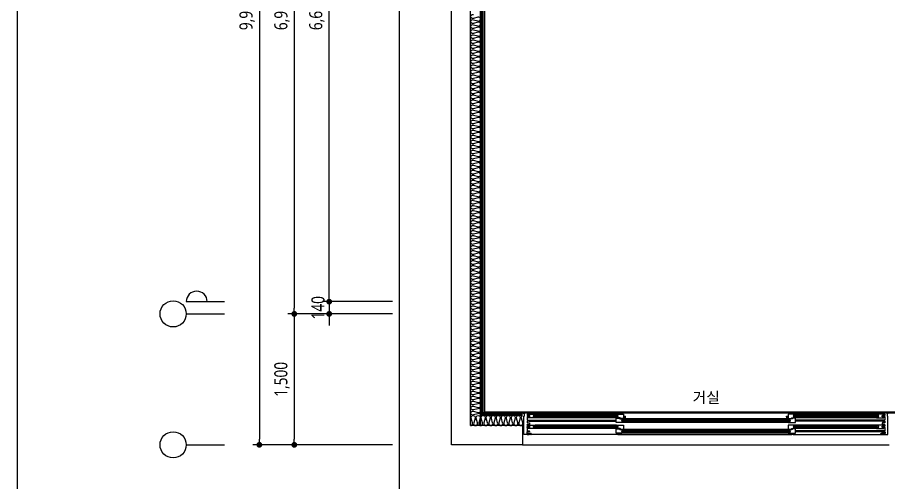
# Model space of a CAD drawing. Header units: millimetres. Extents: x -33000 to 294000, y 0 to 42408.
# Drawn here: x 211235 to 221214, y 10782 to 16111 of the extents above; entities that cross this region are included whole.
import ezdxf
from ezdxf.enums import TextEntityAlignment as Align

# ---------------------------------------------------------------- set-up
doc = ezdxf.new("R2010")
doc.units = ezdxf.units.MM
doc.header["$LTSCALE"] = 50
for name, color, linetype in [('arch', 8, 'Continuous'), ('DIM', 7, 'Continuous'), ('실명', 9, 'Continuous')]:
    doc.layers.add(name, color=color, linetype=linetype)
doc.layers.add('cloud', color=7, linetype='Continuous', true_color=0xb3ef8f, plot=False)
doc.styles.add('ANU-TEXT 0', font='malgun.ttf', dxfattribs={"width": 0.8})
doc.styles.add('FORTELINE', font='malgun.ttf')
doc.dimstyles.new('UDIM-외부', dxfattribs={"dimscale": 50, "dimtxt": 3, "dimasz": 1.33, "dimexe": 1.5, "dimexo": 1.5, "dimgap": 1, "dimtad": 1, "dimdec": 0, "dimzin": 0, "dimdsep": 46, "dimlunit": 6, "dimtxsty": 'ANU-TEXT 0', "dimblk": 'DOT', "dimcen": 0.09, "dimdle": 1.5, "dimclrd": 256, "dimclre": 256, "dimclrt": 3, "dimadec": 0, "dimazin": 0, "dimtfac": 1, "dimtdec": 0, "dimtix": 1, "dimtmove": 2, "dimatfit": 3, "dimfxl": 1.5, "dimtolj": 1, "dimtzin": 0, "dimlwd": -1, "dimarcsym": 0})

# ---------------------------------------------------------------- blocks, each defined once
blk = doc.blocks.new('_Dot')
at = {"color": 0, "linetype": 'ByBlock', "lineweight": -2}
blk.add_line((-0.5, 0), (-1, 0), dxfattribs=at)
at = {"color": 0, "linetype": 'ByBlock', "const_width": 0.5}
blk.add_lwpolyline([(-0.25, 0, 1), (0.25, 0, 1)], format="xyb", close=True, dxfattribs=at)
blk = doc.blocks.new('*D35')
at = {"transparency": 16777216}
for p, q in [((-1655, 1706.5), (-1655, 1773)), ((-1655, 1640), (-1655, 1500)), ((-1655, 1433.5), (-1655, 1367))]:
    blk.add_line(p, q, dxfattribs=at)
at = {"lineweight": -2, "transparency": 16777216}
for p, q in [((-930, 1640), (-1730, 1640)), ((-930, 1500), (-1730, 1500))]:
    blk.add_line(p, q, dxfattribs=at)
at = {"layer": 'Defpoints', "color": 0, "transparency": 16777216}
for p in [(-855, 1640), (-1655, 1500), (-855, 1500)]:
    blk.add_point(p, dxfattribs=at)
at = {"transparency": 16777216, "xscale": 66.5, "yscale": 66.5, "zscale": 66.5}
for p, rotation in [((-1655, 1640), 270), ((-1655, 1500), 90)]:
    blk.add_blockref('_Dot', p, dxfattribs=dict(at, rotation=rotation))
at = {"transparency": 16777216, "insert": (-1782.9, 1570), "char_height": 150, "attachment_point": 5, "rotation": 90, "style": 'ANU-TEXT 0'}
blk.add_mtext('\\A1;140', dxfattribs=at)
blk = doc.blocks.new('*D37')
at = {"lineweight": -2, "transparency": 16777216}
for p, q in [((-930, 8400), (-2130, 8400)), ((-930, 1500), (-2130, 1500))]:
    blk.add_line(p, q, dxfattribs=at)
at = {"transparency": 16777216}
blk.add_line((-2055, 8333.5), (-2055, 1566.5), dxfattribs=at)
at = {"layer": 'Defpoints', "color": 0, "transparency": 16777216}
for p in [(-855, 8400), (-2055, 1500), (-855, 1500)]:
    blk.add_point(p, dxfattribs=at)
at = {"transparency": 16777216, "xscale": 66.5, "yscale": 66.5, "zscale": 66.5}
for p, rotation in [((-2055, 8400), 90), ((-2055, 1500), 270)]:
    blk.add_blockref('_Dot', p, dxfattribs=dict(at, rotation=rotation))
at = {"transparency": 16777216, "insert": (-2195.1, 4950), "char_height": 150, "attachment_point": 5, "rotation": 90, "style": 'ANU-TEXT 0'}
blk.add_mtext('\\A1;6,900', dxfattribs=at)
blk = doc.blocks.new('*D38')
at = {"lineweight": -2, "transparency": 16777216}
for p, q in [((-930, 1500), (-2130, 1500)), ((-930, 0), (-2130, 0))]:
    blk.add_line(p, q, dxfattribs=at)
at = {"transparency": 16777216}
blk.add_line((-2055, 1433.5), (-2055, 66.5), dxfattribs=at)
at = {"layer": 'Defpoints', "color": 0, "transparency": 16777216}
for p in [(-855, 1500), (-2055, 0), (-855, 0)]:
    blk.add_point(p, dxfattribs=at)
at = {"transparency": 16777216, "xscale": 66.5, "yscale": 66.5, "zscale": 66.5}
for p, rotation in [((-2055, 1500), 90), ((-2055, 0), 270)]:
    blk.add_blockref('_Dot', p, dxfattribs=dict(at, rotation=rotation))
at = {"transparency": 16777216, "insert": (-2195.5, 750), "char_height": 150, "attachment_point": 5, "rotation": 90, "style": 'ANU-TEXT 0'}
blk.add_mtext('\\A1;1,500', dxfattribs=at)
blk = doc.blocks.new('*D40')
at = {"lineweight": -2, "transparency": 16777216}
for p, q in [((-930, 9900), (-2530, 9900)), ((-930, 0), (-2530, 0))]:
    blk.add_line(p, q, dxfattribs=at)
at = {"transparency": 16777216}
blk.add_line((-2455, 9833.5), (-2455, 66.5), dxfattribs=at)
at = {"layer": 'Defpoints', "color": 0, "transparency": 16777216}
for p in [(-855, 9900), (-2455, 0), (-855, 0)]:
    blk.add_point(p, dxfattribs=at)
at = {"transparency": 16777216, "xscale": 66.5, "yscale": 66.5, "zscale": 66.5}
for p, rotation in [((-2455, 9900), 90), ((-2455, 0), 270)]:
    blk.add_blockref('_Dot', p, dxfattribs=dict(at, rotation=rotation))
at = {"transparency": 16777216, "insert": (-2595.1, 4950), "char_height": 150, "attachment_point": 5, "rotation": 90, "style": 'ANU-TEXT 0'}
blk.add_mtext('\\A1;9,900', dxfattribs=at)
blk = doc.blocks.new('중심')
blk.add_line((-350, 0), (0, 0))
blk.add_circle((-470, 0), 120)
blk = doc.blocks.new('*D43')
at = {"lineweight": -2, "transparency": 16777216}
for p, q in [((-930, 8260), (-1730, 8260)), ((-930, 1640), (-1730, 1640))]:
    blk.add_line(p, q, dxfattribs=at)
at = {"transparency": 16777216}
blk.add_line((-1655, 1706.5), (-1655, 8193.5), dxfattribs=at)
at = {"layer": 'Defpoints', "color": 0, "transparency": 16777216}
for p in [(-1655, 8260), (-855, 8260), (-855, 1640)]:
    blk.add_point(p, dxfattribs=at)
at = {"transparency": 16777216, "xscale": 66.5, "yscale": 66.5, "zscale": 66.5}
for p, rotation in [((-1655, 8260), 90), ((-1655, 1640), 270)]:
    blk.add_blockref('_Dot', p, dxfattribs=dict(at, rotation=rotation))
at = {"transparency": 16777216, "insert": (-1795.1, 4950), "char_height": 150, "attachment_point": 5, "rotation": 90, "style": 'ANU-TEXT 0'}
blk.add_mtext('\\A1;6,620', dxfattribs=at)
blk = doc.blocks.new('안목')
blk.add_line((-350, 0), (0, 0))
blk.add_arc((-254, 0), 96, 0, 180)
blk = doc.blocks.new('XR-Unit-Plan$0$A$C0b6cf8d4')
for p, q in [((-4185, 0), (-4121, 0)), ((-4185, -10), (-4185, 0)), ((-15, 0), (-79, 0)), ((-15, -10), (-15, 0)), ((-4185, -10), (-4179, -10)), ((-4185, -245), (-4185, -38)), ((-4179, -38), (-4185, -38)), ((-4179, -38), (-4179, -10)), ((-4121, -12), (-4147, -12)), ((-4120, -1), (-4120, -11)), ((-80, -1), (-80, -11)), ((-79, -12), (-53, -12)), ((-15, -10), (-21, -10)), ((-21, -38), (-21, -10)), ((-21, -38), (-15, -38)), ((-15, -245), (-15, -38)), ((-4148, -134.5), (-4148, -153)), ((-4148, -165), (-4148, -205)), ((-4147, -133.5), (-4121, -133.5)), ((-4147, -154), (-4123.5, -154)), ((-4123.5, -164), (-4147, -164)), ((-4123, -154.5), (-4123, -155.1)), ((-4123, -162.9), (-4123, -163.5)), ((-53, -133.5), (-79, -133.5)), ((-77, -154.5), (-77, -155.1)), ((-77, -162.9), (-77, -163.5)), ((-53, -154), (-76.5, -154)), ((-76.5, -164), (-53, -164)), ((-52, -134.5), (-52, -153)), ((-52, -165), (-52, -205)), ((-4127, -245), (-4185, -245)), ((-4153, -217), (-4153, -236)), ((-4123.5, -216), (-4152, -216)), ((-4152, -237), (-4127, -237)), ((-4147, -206), (-4123.5, -206)), ((-4126, -238), (-4126, -244)), ((-4123, -206.5), (-4123, -207.1)), ((-4123, -214.9), (-4123, -215.5)), ((-77, -206.5), (-77, -207.1)), ((-77, -214.9), (-77, -215.5)), ((-53, -206), (-76.5, -206)), ((-76.5, -216), (-48, -216)), ((-74, -238), (-74, -244)), ((-48, -237), (-73, -237)), ((-73, -245), (-15, -245)), ((-47, -217), (-47, -236))]:
    blk.add_line(p, q)
for points in [[(-4148, -13), (-4148, -29.5, 0.414214), (-4147, -30.5)], [(-4147, -40.5, 0.414214), (-4148, -41.5), (-4148, -81.5)], [(-4148, -81.5, 0.414214), (-4147, -82.5)], [(-4147, -82.5), (-4123.5, -82.5, -0.414214), (-4123, -83), (-4123, -83.6, 0.341999), (-4122.2, -84.6, -0.774597), (-4122.2, -90.4, 0.341999), (-4123, -91.4), (-4123, -92, -0.414214), (-4123.5, -92.5), (-4147, -92.5, 0.414214), (-4148, -93.5), (-4148, -112, 0.414214), (-4147, -113)], [(-4147, -30.5), (-4123.5, -30.5, -0.414214), (-4123, -31), (-4123, -31.6, 0.341999), (-4122.2, -32.6, -0.774597), (-4122.2, -38.4, 0.341999), (-4123, -39.4), (-4123, -40, -0.414214), (-4123.5, -40.5), (-4147, -40.5)], [(-53, -30.5), (-76.5, -30.5, 0.414214), (-77, -31), (-77, -31.6, -0.341999), (-77.8, -32.6, 0.774597), (-77.8, -38.4, -0.341999), (-77, -39.4), (-77, -40, 0.414214), (-76.5, -40.5), (-53, -40.5)], [(-53, -82.5), (-76.5, -82.5, 0.414214), (-77, -83), (-77, -83.6, -0.341999), (-77.8, -84.6, 0.774597), (-77.8, -90.4, -0.341999), (-77, -91.4), (-77, -92, 0.414214), (-76.5, -92.5), (-53, -92.5, -0.414214), (-52, -93.5), (-52, -112, -0.414214), (-53, -113)], [(-52, -13), (-52, -29.5, -0.414214), (-53, -30.5)], [(-53, -40.5, -0.414214), (-52, -41.5), (-52, -81.5)], [(-52, -81.5, -0.414214), (-53, -82.5)], [(-4147, -113), (-4121, -113, -0.414214), (-4120, -114), (-4120, -132.5)], [(-53, -113), (-79, -113, 0.414214), (-80, -114), (-80, -132.5)]]:
    blk.add_lwpolyline(points, format="xyb")
for centre, radius, start, end in [((-4121, -1), 1, 0, 90), ((-79, -1), 1, 90, 180), ((-4147, -13), 1, 90, 180), ((-4121, -11), 1, 270, 0), ((-79, -11), 1, 180, 270), ((-53, -13), 1, 0, 90), ((-4147, -134.5), 1, 90, 180), ((-4147, -153), 1, 180, 270), ((-4147, -165), 1, 90, 180), ((-4123.5, -154.5), 0.5, 0, 90), ((-4123.5, -163.5), 0.5, 269.9997, 0), ((-4122, -155.1), 1, 180, 255.52249), ((-4122, -162.9), 1, 104.47751, 180), ((-4123, -159), 3, 284.47751, 75.52249), ((-4121, -132.5), 1, 270, 0), ((-79, -132.5), 1, 180, 270), ((-77, -159), 3, 104.47751, 255.52249), ((-78, -155.1), 1, 284.47751, 0), ((-78, -162.9), 1, 0, 75.52249), ((-76.5, -154.5), 0.5, 90, 180), ((-76.5, -163.5), 0.5, 180, 270.0003), ((-53, -134.5), 1, 0, 90), ((-53, -153), 1, 270, 0), ((-53, -165), 1, 0, 90), ((-4152, -217), 1, 90, 180), ((-4152, -236), 1, 180, 270), ((-4147, -205), 1, 180, 270), ((-4127, -238), 1, 0, 90), ((-4127, -244), 1, 270, 0), ((-4123.5, -206.5), 0.5, 0, 90), ((-4123.5, -215.5), 0.5, 270, 0), ((-4122, -207.1), 1, 180, 255.52249), ((-4122, -214.9), 1, 104.47751, 180), ((-4123, -211), 3, 284.47751, 75.52249), ((-77, -211), 3, 104.47751, 255.52249), ((-78, -207.1), 1, 284.47751, 0), ((-78, -214.9), 1, 0, 75.52249), ((-76.5, -206.5), 0.5, 90, 180), ((-76.5, -215.5), 0.5, 180, 270), ((-73, -238), 1, 90, 180), ((-73, -244), 1, 180, 270), ((-53, -205), 1, 270, 0), ((-48, -217), 1, 0, 90), ((-48, -236), 1, 270, 0)]:
    blk.add_arc(centre, radius, start, end)
blk = doc.blocks.new('XR-Unit-Plan$0$WG-민간-BPW_4200')
for p, q in [((60, 218), (60, 229.5)), ((4121, 245), (79, 245)), ((136.3, 198), (136.3, 220)), ((1084.5, 220), (136.3, 220)), ((1084.5, 214), (136.3, 214)), ((1084.5, 204), (136.3, 204)), ((143, 222.6), (145.6, 220)), ((1073, 230), (144, 230)), ((146.3, 204), (146.3, 214)), ((146.3, 204), (146.3, 214)), ((1074.5, 222.6), (1071.9, 220)), ((1073, 230), (1157, 230)), ((1074.5, 229), (1073, 229)), ((1074.5, 222.5), (1074.5, 229)), ((1074.5, 204), (1074.5, 214)), ((1074.5, 204), (1074.5, 214)), ((1079.5, 222), (1075, 222)), ((1091, 225), (1076, 225)), ((1076, 225), (1076, 224)), ((1076.5, 223.5), (1079.5, 223.5)), ((1079.5, 223.5), (1079.5, 222)), ((1084.5, 198), (1084.5, 220)), ((1091.5, 213.8), (1091.5, 224.5)), ((1091.5, 194.5), (1091.5, 204.2)), ((1094.7, 211.6), (1091.8, 213.4)), ((1091.8, 204.6), (1094.7, 206.4)), ((1095, 206.8), (1095, 211.2)), ((1157.5, 229.5), (1157.5, 181)), ((1168.4, 204.5), (1169.7, 204.5)), ((1169.7, 207.4), (1169.7, 187.3)), ((1175.9, 208.4), (1170.7, 208.4)), ((1173.9, 188.8), (1176.8, 207.2)), ((1176.9, 207.4), (1176.9, 186.3)), ((3023.1, 207.4), (3023.1, 186.3)), ((3026.1, 188.8), (3023.2, 207.2)), ((3024.1, 208.4), (3029.3, 208.4)), ((3030.3, 207.4), (3030.3, 187.3)), ((3031.6, 204.5), (3030.3, 204.5)), ((3042.5, 229.5), (3042.5, 181)), ((3127, 230), (3043, 230)), ((3105, 206.8), (3105, 211.2)), ((3105.3, 211.6), (3108.2, 213.4)), ((3108.2, 204.6), (3105.3, 206.4)), ((3108.5, 213.8), (3108.5, 224.5)), ((3108.5, 194.5), (3108.5, 204.2)), ((3109, 225), (3124, 225)), ((3115.5, 198), (3115.5, 220)), ((4063.7, 220), (3115.5, 220)), ((4063.7, 214), (3115.5, 214)), ((4063.7, 204), (3115.5, 204)), ((3123.5, 223.5), (3120.5, 223.5)), ((3120.5, 223.5), (3120.5, 222)), ((3120.5, 222), (3125, 222)), ((3124, 225), (3124, 224)), ((3125.5, 222.5), (3125.5, 229)), ((3125.5, 229), (3127, 229)), ((3125.5, 222.6), (3128.1, 220)), ((3125.5, 204), (3125.5, 214)), ((3125.5, 204), (3125.5, 214)), ((4056, 230), (3127, 230)), ((4053.7, 204), (4053.7, 214)), ((4053.7, 204), (4053.7, 214)), ((4057, 222.6), (4054.4, 220)), ((4063.7, 198), (4063.7, 220)), ((4140, 218), (4140, 229.5)), ((76.5, 162.5), (1072.5, 162.5)), ((76.5, 152.5), (1072.5, 152.5)), ((1084.5, 198), (136.3, 198)), ((143, 195.4), (145.6, 198)), ((1073, 189), (144, 189)), ((1073, 106.5), (144, 106.5)), ((1074.5, 195.4), (1071.9, 198)), ((1073, 190), (1074.5, 190)), ((1116.6, 189), (1073, 189)), ((1073, 106.5), (1157, 106.5)), ((1074.5, 105.5), (1073, 105.5)), ((1074.5, 190), (1074.5, 196.5)), ((1074.5, 99), (1074.5, 105.5)), ((1075, 197), (1079.5, 197)), ((1076, 195), (1076, 194)), ((1076, 194), (1091, 194)), ((1091, 101.5), (1076, 101.5)), ((1076, 101.5), (1076, 100.5)), ((1079.5, 195.5), (1076.5, 195.5)), ((1076.5, 100), (1079.5, 100)), ((1079.5, 197), (1079.5, 195.5)), ((1079.5, 100), (1079.5, 98.5)), ((1091.5, 90.3), (1091.5, 101)), ((1112, 181.9), (1112, 182.1)), ((1112.4, 182.5), (1121, 183.5)), ((1121, 180.5), (1112.4, 181.4)), ((1121, 185), (1116.6, 189)), ((1121, 183.5), (1121, 185)), ((1157, 180.5), (1121, 180.5)), ((1145.5, 146.5), (1145.5, 168.5)), ((3054.5, 168.5), (1145.5, 168.5)), ((3054.5, 162.5), (1145.5, 162.5)), ((3054.5, 152.5), (1145.5, 152.5)), ((3054.5, 146.5), (1145.5, 146.5)), ((1155.5, 171.1), (1158.1, 168.5)), ((1155.5, 152.5), (1155.5, 162.5)), ((1155.5, 152.5), (1155.5, 162.5)), ((1155.5, 143.9), (1158.1, 146.5)), ((3043, 178), (1157, 178)), ((3043, 137), (1157, 137)), ((1157.5, 106), (1157.5, 57.5)), ((1176, 185.3), (1168.4, 185)), ((1169.7, 187.3), (1169.7, 185)), ((1169.7, 187.3), (1172, 187.3)), ((3024, 185.3), (3031.6, 185)), ((3030.3, 187.3), (3028, 187.3)), ((3030.3, 187.3), (3030.3, 185)), ((3044.5, 171.1), (3041.9, 168.5)), ((3044.5, 143.9), (3041.9, 146.5)), ((3042.5, 106), (3042.5, 57.5)), ((3043, 180.5), (3079, 180.5)), ((3127, 106.5), (3043, 106.5)), ((3044.5, 152.5), (3044.5, 162.5)), ((3044.5, 152.5), (3044.5, 162.5)), ((3054.5, 146.5), (3054.5, 168.5)), ((3079, 185), (3083.4, 189)), ((3079, 183.5), (3079, 185)), ((3087.6, 182.5), (3079, 183.5)), ((3079, 180.5), (3087.6, 181.4)), ((3083.4, 189), (3127, 189)), ((3088, 181.9), (3088, 182.1)), ((3108.5, 90.3), (3108.5, 101)), ((3124, 194), (3109, 194)), ((3109, 101.5), (3124, 101.5)), ((4063.7, 198), (3115.5, 198)), ((3125, 197), (3120.5, 197)), ((3120.5, 197), (3120.5, 195.5)), ((3120.5, 195.5), (3123.5, 195.5)), ((3123.5, 100), (3120.5, 100)), ((3120.5, 100), (3120.5, 98.5)), ((3124, 195), (3124, 194)), ((3124, 101.5), (3124, 100.5)), ((3125.5, 195.4), (3128.1, 198)), ((3125.5, 190), (3125.5, 196.5)), ((3127, 190), (3125.5, 190)), ((3125.5, 99), (3125.5, 105.5)), ((3125.5, 105.5), (3127, 105.5)), ((4056, 189), (3127, 189)), ((4056, 106.5), (3127, 106.5)), ((4123.5, 162.5), (3127.5, 162.5)), ((4123.5, 152.5), (3127.5, 152.5)), ((4057, 195.4), (4054.4, 198)), ((51, 9.5), (51, 11.5)), ((51.5, 12), (53.5, 12)), ((73.5, 9), (51.5, 9)), ((53.5, 11.2), (52, 11.2)), ((52, 11.2), (52, 10)), ((52, 10), (73.5, 10)), ((53.5, 12), (53.5, 11.2)), ((74, 10.5), (74, 11.5)), ((74, -0.5), (74, 8.5)), ((74.5, 12), (88, 12)), ((89, 11), (89, 5.5)), ((96.5, 8), (89, 8)), ((89, 3.5), (89, -1)), ((89.5, 5), (96, 5)), ((96, 4), (89.5, 4)), ((96.5, 5.5), (96.5, 9.5)), ((96.5, -1), (96.5, 3.5)), ((97.5, 9.5), (97.5, -1)), ((136.3, 74.5), (136.3, 96.5)), ((1084.5, 96.5), (136.3, 96.5)), ((1084.5, 90.5), (136.3, 90.5)), ((1084.5, 80.5), (136.3, 80.5)), ((1084.5, 74.5), (136.3, 74.5)), ((143, 99.1), (145.6, 96.5)), ((143, 71.9), (145.6, 74.5)), ((1073, 65.5), (144, 65.5)), ((146.3, 80.5), (146.3, 90.5)), ((146.3, 80.5), (146.3, 90.5)), ((1074.5, 99.1), (1071.9, 96.5)), ((1074.5, 71.9), (1071.9, 74.5)), ((1073, 66.5), (1074.5, 66.5)), ((1116.6, 65.5), (1073, 65.5)), ((1074.5, 80.5), (1074.5, 90.5)), ((1074.5, 80.5), (1074.5, 90.5)), ((1074.5, 66.5), (1074.5, 73)), ((1079.5, 98.5), (1075, 98.5)), ((1075, 73.5), (1079.5, 73.5)), ((1076, 71.5), (1076, 70.5)), ((1076, 70.5), (1091, 70.5)), ((1079.5, 72), (1076.5, 72)), ((1079.5, 73.5), (1079.5, 72)), ((1084.5, 74.5), (1084.5, 96.5)), ((1091.5, 71), (1091.5, 80.7)), ((1094.7, 88.1), (1091.8, 89.9)), ((1091.8, 81.1), (1094.7, 82.9)), ((1091.9, 9.5), (1091.9, -1)), ((1092.9, 5.5), (1092.9, 9.5)), ((1100.4, 8), (1092.9, 8)), ((1092.9, -1), (1092.9, 3.5)), ((1099.9, 5), (1093.4, 5)), ((1093.4, 4), (1099.9, 4)), ((1095, 83.3), (1095, 87.7)), ((1100.4, 11), (1100.4, 5.5)), ((1100.4, 3.5), (1100.4, -1)), ((1114.9, 12), (1101.4, 12)), ((1112, 58.4), (1112, 58.6)), ((1112.4, 59), (1121, 60)), ((1121, 57), (1112.4, 57.9)), ((1115.4, 10.5), (1115.4, 11.5)), ((1115.4, -0.5), (1115.4, 8.5)), ((1115.4, 0), (3084.6, 0)), ((1137.4, 10), (1115.9, 10)), ((1115.9, 9), (1137.9, 9)), ((1121, 61.5), (1116.6, 65.5)), ((1121, 60), (1121, 61.5)), ((1157, 57), (1121, 57)), ((1137.9, 12), (1135.9, 12)), ((1135.9, 12), (1135.9, 11.2)), ((1135.9, 11.2), (1137.4, 11.2)), ((1137.4, 11.2), (1137.4, 10)), ((1138.4, 9.5), (1138.4, 11.5)), ((1145.5, 23), (1145.5, 45)), ((3054.5, 45), (1145.5, 45)), ((3054.5, 39), (1145.5, 39)), ((3054.5, 29), (1145.5, 29)), ((3054.5, 23), (1145.5, 23)), ((1155.5, 47.6), (1158.1, 45)), ((1155.5, 29), (1155.5, 39)), ((1155.5, 20.4), (1158.1, 23)), ((3043, 54.5), (1157, 54.5)), ((3043, 13.5), (1157, 13.5)), ((3044.5, 47.6), (3041.9, 45)), ((3044.5, 20.4), (3041.9, 23)), ((3043, 57), (3079, 57)), ((3044.5, 29), (3044.5, 39)), ((3054.5, 23), (3054.5, 45)), ((3061.6, 9.5), (3061.6, 11.5)), ((3062.1, 12), (3064.1, 12)), ((3084.1, 9), (3062.1, 9)), ((3064.1, 11.2), (3062.6, 11.2)), ((3062.6, 11.2), (3062.6, 10)), ((3062.6, 10), (3084.1, 10)), ((3064.1, 12), (3064.1, 11.2)), ((3079, 61.5), (3083.4, 65.5)), ((3079, 60), (3079, 61.5)), ((3087.6, 59), (3079, 60)), ((3079, 57), (3087.6, 57.9)), ((3083.4, 65.5), (3127, 65.5)), ((3084.6, 10.5), (3084.6, 11.5)), ((3084.6, -0.5), (3084.6, 8.5)), ((3085.1, 12), (3098.6, 12)), ((3088, 58.4), (3088, 58.6)), ((3099.6, 11), (3099.6, 5.5)), ((3099.6, 8), (3107.1, 8)), ((3099.6, 3.5), (3099.6, -1)), ((3100.1, 5), (3106.6, 5)), ((3106.6, 4), (3100.1, 4)), ((3105, 83.3), (3105, 87.7)), ((3105.3, 88.1), (3108.2, 89.9)), ((3108.2, 81.1), (3105.3, 82.9)), ((3107.1, 5.5), (3107.1, 9.5)), ((3107.1, -1), (3107.1, 3.5)), ((3108.1, 9.5), (3108.1, -1)), ((3108.5, 71), (3108.5, 80.7)), ((3124, 70.5), (3109, 70.5)), ((3115.5, 74.5), (3115.5, 96.5)), ((4063.7, 96.5), (3115.5, 96.5)), ((4063.7, 90.5), (3115.5, 90.5)), ((4063.7, 80.5), (3115.5, 80.5)), ((4063.7, 74.5), (3115.5, 74.5)), ((3120.5, 98.5), (3125, 98.5)), ((3125, 73.5), (3120.5, 73.5)), ((3120.5, 73.5), (3120.5, 72)), ((3120.5, 72), (3123.5, 72)), ((3124, 71.5), (3124, 70.5)), ((3125.5, 99.1), (3128.1, 96.5)), ((3125.5, 80.5), (3125.5, 90.5)), ((3125.5, 80.5), (3125.5, 90.5)), ((3125.5, 71.9), (3128.1, 74.5)), ((3125.5, 66.5), (3125.5, 73)), ((3127, 66.5), (3125.5, 66.5)), ((4056, 65.5), (3127, 65.5)), ((4123.5, 39), (3127.5, 39)), ((4123.5, 29), (3127.5, 29)), ((4053.7, 80.5), (4053.7, 90.5)), ((4053.7, 80.5), (4053.7, 90.5)), ((4057, 99.1), (4054.4, 96.5)), ((4057, 71.9), (4054.4, 74.5)), ((4063.7, 74.5), (4063.7, 96.5)), ((4102.5, 9.5), (4102.5, -1)), ((4103.5, 5.5), (4103.5, 9.5)), ((4103.5, 8), (4111, 8)), ((4103.5, -1), (4103.5, 3.5)), ((4110.5, 5), (4104, 5)), ((4104, 4), (4110.5, 4)), ((4111, 11), (4111, 5.5)), ((4111, 3.5), (4111, -1)), ((4125.5, 12), (4112, 12)), ((4126, 10.5), (4126, 11.5)), ((4126, -0.5), (4126, 8.5)), ((4148, 10), (4126.5, 10)), ((4126.5, 9), (4148.5, 9)), ((4148.5, 12), (4146.5, 12)), ((4146.5, 12), (4146.5, 11.2)), ((4146.5, 11.2), (4148, 11.2)), ((4148, 11.2), (4148, 10)), ((4149, 9.5), (4149, 11.5)), ((51.5, -1), (73.5, -1)), ((90, -2), (51.5, -2)), ((89, -1), (90, -1)), ((1099.3, -2), (93, -2)), ((96, -1), (96.5, -1)), ((96.5, -2), (96, -2)), ((1093.4, -1), (1092.9, -1)), ((1092.9, -2), (1093.4, -2)), ((1100.4, -1), (1099.4, -1)), ((1099.4, -2), (1137.9, -2)), ((1137.9, -1), (1115.9, -1)), ((3062.1, -1), (3084.1, -1)), ((3100.6, -2), (3062.1, -2)), ((3099.6, -1), (3100.6, -1)), ((3100.7, -2), (4107, -2)), ((3106.6, -1), (3107.1, -1)), ((3107.1, -2), (3106.6, -2)), ((4104, -1), (4103.5, -1)), ((4103.5, -2), (4104, -2)), ((4111, -1), (4110, -1)), ((4110, -2), (4148.5, -2)), ((4148.5, -1), (4126.5, -1))]:
    blk.add_line(p, q)
for points in [[(60, 229), (60, 229.5, -0.414214), (60.5, 230)], [(60.5, 217.5, -0.414214), (60, 218)], [(60, 189.5), (60, 201, -0.414214), (60.5, 201.5)], [(60.5, 201.5), (81.3, 201.5, 0.414214), (82.3, 202.5), (82.3, 216.5, 0.414214), (81.3, 217.5), (60.5, 217.5)], [(143, 229), (143, 222.5, -0.414214), (142.5, 222), (138, 222), (138, 223.5), (141, 223.5, 0.414214), (141.5, 224), (141.5, 225), (126.5, 225, 0.414214), (126, 224.5), (126, 214.3, -0.269143), (125.7, 213.9), (122.8, 212.1, 0.269143), (122.5, 211.7), (122.5, 207.3, 0.269143), (122.8, 206.9), (125.7, 205.1, -0.269143), (126, 204.7), (126, 194.5, 0.414214), (126.5, 194), (141.5, 194), (141.5, 195, 0.414214), (141, 195.5), (138, 195.5), (138, 197), (142.5, 197, -0.414214), (143, 196.5), (143, 190)], [(144.5, 230, -0.414214), (145, 229.5, -0.414214), (144.5, 229), (143, 229)], [(4055.5, 230, 0.414214), (4055, 229.5, 0.414214), (4055.5, 229), (4057, 229)], [(4057, 229), (4057, 222.5, 0.414214), (4057.5, 222), (4062, 222), (4062, 223.5), (4059, 223.5, -0.414214), (4058.5, 224), (4058.5, 225), (4073.5, 225, -0.414214), (4074, 224.5), (4074, 214.3, 0.269143), (4074.3, 213.9), (4077.2, 212.1, -0.269143), (4077.5, 211.7), (4077.5, 207.3, -0.269143), (4077.2, 206.9), (4074.3, 205.1, 0.269143), (4074, 204.7), (4074, 194.5, -0.414214), (4073.5, 194), (4058.5, 194), (4058.5, 195, -0.414214), (4059, 195.5), (4062, 195.5), (4062, 197), (4057.5, 197, 0.414214), (4057, 196.5), (4057, 190)], [(4139.5, 201.5), (4118.7, 201.5, -0.414214), (4117.7, 202.5), (4117.7, 216.5, -0.414214), (4118.7, 217.5), (4139.5, 217.5)], [(4139.5, 217.5, 0.414214), (4140, 218)], [(4140, 189.5), (4140, 201, 0.414214), (4139.5, 201.5)], [(60.5, 189, -0.414214), (60, 189.5)], [(60, 94.5), (60, 106, -0.414214), (60.5, 106.5)], [(143, 105.5), (143, 99, -0.414214), (142.5, 98.5), (138, 98.5), (138, 100), (141, 100, 0.414214), (141.5, 100.5), (141.5, 101.5), (126.5, 101.5, 0.414214), (126, 101), (126, 90.8, -0.269143), (125.7, 90.4), (122.8, 88.6, 0.269143), (122.5, 88.2), (122.5, 83.8, 0.269143), (122.8, 83.4), (125.7, 81.6, -0.269143), (126, 81.2), (126, 71, 0.414214), (126.5, 70.5), (141.5, 70.5), (141.5, 71.5, 0.414214), (141, 72), (138, 72), (138, 73.5), (142.5, 73.5, -0.414214), (143, 73), (143, 66.5)], [(143, 190), (144.5, 190, -1), (144.5, 189)], [(144.5, 106.5, -0.414214), (145, 106, -0.414214), (144.5, 105.5), (143, 105.5)], [(1155.5, 144.5), (1155.5, 138), (1157, 138, -1), (1157, 137), (1073, 137, -0.414214), (1072.5, 137.5), (1072.5, 186, -0.414214), (1073, 186.5), (1109, 186.5), (1117.6, 185.6, -0.382193), (1118, 185.1), (1118, 184.9, -0.382131), (1117.6, 184.5), (1109, 183.5), (1109, 182), (1113.5, 178), (1157, 178, -0.414214), (1157.5, 177.5, -0.414214), (1157, 177), (1155.5, 177), (1155.5, 170.5)], [(1155.5, 170.5, -0.414214), (1155, 170), (1150.5, 170), (1150.5, 171.5), (1153.5, 171.5, 0.414214), (1154, 172), (1154, 173), (1139, 173, 0.414214), (1138.5, 172.5), (1138.5, 162.8, -0.269143), (1138.2, 162.4), (1135.3, 160.6, 0.269143), (1135, 160.2), (1135, 155.8, 0.269143), (1135.3, 155.4), (1138.2, 153.6, -0.269143), (1138.5, 153.2), (1138.5, 142.5, 0.414214), (1139, 142), (1154, 142), (1154, 143, 0.414214), (1153.5, 143.5), (1150.5, 143.5), (1150.5, 145), (1155, 145, -0.414214), (1155.5, 144.5)], [(3044.5, 144.5), (3044.5, 138), (3043, 138, 1), (3043, 137), (3127, 137, 0.414214), (3127.5, 137.5), (3127.5, 186, 0.414214), (3127, 186.5), (3091, 186.5), (3082.4, 185.6, 0.382193), (3082, 185.1), (3082, 184.9, 0.382131), (3082.4, 184.5), (3091, 183.5), (3091, 182), (3086.5, 178), (3043, 178, 0.414214), (3042.5, 177.5, 0.414214), (3043, 177), (3044.5, 177), (3044.5, 170.5)], [(3044.5, 170.5, 0.414214), (3045, 170), (3049.5, 170), (3049.5, 171.5), (3046.5, 171.5, -0.414214), (3046, 172), (3046, 173), (3061, 173, -0.414214), (3061.5, 172.5), (3061.5, 162.8, 0.269143), (3061.8, 162.4), (3064.7, 160.6, -0.269143), (3065, 160.2), (3065, 155.8, -0.269143), (3064.7, 155.4), (3061.8, 153.6, 0.269143), (3061.5, 153.2), (3061.5, 142.5, -0.414214), (3061, 142), (3046, 142), (3046, 143, -0.414214), (3046.5, 143.5), (3049.5, 143.5), (3049.5, 145), (3045, 145, 0.414214), (3044.5, 144.5)], [(4057, 190), (4055.5, 190, 1), (4055.5, 189)], [(4055.5, 106.5, 0.414214), (4055, 106, 0.414214), (4055.5, 105.5), (4057, 105.5)], [(4057, 105.5), (4057, 99, 0.414214), (4057.5, 98.5), (4062, 98.5), (4062, 100), (4059, 100, -0.414214), (4058.5, 100.5), (4058.5, 101.5), (4073.5, 101.5, -0.414214), (4074, 101), (4074, 90.8, 0.269143), (4074.3, 90.4), (4077.2, 88.6, -0.269143), (4077.5, 88.2), (4077.5, 83.8, -0.269143), (4077.2, 83.4), (4074.3, 81.6, 0.269143), (4074, 81.2), (4074, 71, -0.414214), (4073.5, 70.5), (4058.5, 70.5), (4058.5, 71.5, -0.414214), (4059, 72), (4062, 72), (4062, 73.5), (4057.5, 73.5, 0.414214), (4057, 73), (4057, 66.5)], [(4139.5, 189, 0.414214), (4140, 189.5)], [(4140, 94.5), (4140, 106, 0.414214), (4139.5, 106.5)], [(60.5, 94, -0.414214), (60, 94.5)], [(60, 66), (60, 77.5, -0.414214), (60.5, 78)], [(60.5, 65.5, -0.414214), (60, 66)], [(60.5, 78), (81.3, 78, 0.414214), (82.3, 79), (82.3, 93, 0.414214), (81.3, 94), (60.5, 94)], [(143, 66.5), (144.5, 66.5, -1), (144.5, 65.5)], [(1155.5, 21), (1155.5, 14.5), (1157, 14.5, -1), (1157, 13.5), (1073, 13.5, -0.414214), (1072.5, 14), (1072.5, 62.5, -0.414214), (1073, 63), (1109, 63), (1117.6, 62.1, -0.382193), (1118, 61.6), (1118, 61.4, -0.382131), (1117.6, 61), (1109, 60), (1109, 58.5), (1113.5, 54.5), (1157, 54.5, -0.414214), (1157.5, 54, -0.414214), (1157, 53.5), (1155.5, 53.5), (1155.5, 50), (1155, 49.5), (1155.5, 49), (1155.5, 47, -0.414214), (1155, 46.5), (1150.5, 46.5), (1150.5, 48), (1153.5, 48, 0.414214), (1154, 48.5), (1154, 49.5), (1139, 49.5, 0.414214), (1138.5, 49), (1138.5, 39.3, -0.269143), (1138.2, 38.9), (1135.3, 37.1, 0.269143), (1135, 36.7), (1135, 32.3, 0.269143), (1135.3, 31.9), (1138.2, 30.1, -0.269143), (1138.5, 29.7), (1138.5, 19, 0.414214), (1139, 18.5), (1154, 18.5), (1154, 19.5, 0.414214), (1153.5, 20), (1150.5, 20), (1150.5, 21.5), (1155, 21.5, -0.414214), (1155.5, 21)], [(3044.5, 21), (3044.5, 14.5), (3043, 14.5, 1), (3043, 13.5), (3127, 13.5, 0.414214), (3127.5, 14), (3127.5, 62.5, 0.414214), (3127, 63), (3091, 63), (3082.4, 62.1, 0.382193), (3082, 61.6), (3082, 61.4, 0.382131), (3082.4, 61), (3091, 60), (3091, 58.5), (3086.5, 54.5), (3043, 54.5, 0.414214), (3042.5, 54, 0.414214), (3043, 53.5), (3044.5, 53.5), (3044.5, 50), (3045, 49.5), (3044.5, 49), (3044.5, 47, 0.414214), (3045, 46.5), (3049.5, 46.5), (3049.5, 48), (3046.5, 48, -0.414214), (3046, 48.5), (3046, 49.5), (3061, 49.5, -0.414214), (3061.5, 49), (3061.5, 39.3, 0.269143), (3061.8, 38.9), (3064.7, 37.1, -0.269143), (3065, 36.7), (3065, 32.3, -0.269143), (3064.7, 31.9), (3061.8, 30.1, 0.269143), (3061.5, 29.7), (3061.5, 19, -0.414214), (3061, 18.5), (3046, 18.5), (3046, 19.5, -0.414214), (3046.5, 20), (3049.5, 20), (3049.5, 21.5), (3045, 21.5, 0.414214), (3044.5, 21)], [(4057, 66.5), (4055.5, 66.5, 1), (4055.5, 65.5)], [(4139.5, 78), (4118.7, 78, -0.414214), (4117.7, 79), (4117.7, 93, -0.414214), (4118.7, 94), (4139.5, 94)], [(4139.5, 94, 0.414214), (4140, 94.5)], [(4140, 66), (4140, 77.5, 0.414214), (4139.5, 78)], [(4139.5, 65.5, 0.414214), (4140, 66)]]:
    blk.add_lwpolyline(points, format="xyb")
for points in [[(60.5, 230), (144.5, 230)], [(1157.5, 208.5), (1168.4, 204.5), (1168.4, 185), (1160.1, 183.6)], [(1157.5, 181.5), (1160.1, 181.5), (1160.1, 204.2), (1157.5, 204.2)], [(3042.5, 208.5), (3031.6, 204.5), (3031.6, 185), (3039.9, 183.6)], [(3042.5, 181.5), (3039.9, 181.5), (3039.9, 204.2), (3042.5, 204.2)], [(4139.5, 230), (4055.5, 230)], [(144.5, 189), (60.5, 189)], [(60.5, 106.5), (144.5, 106.5)], [(4055.5, 189), (4139.5, 189)], [(4139.5, 106.5), (4055.5, 106.5)], [(144.5, 65.5), (60.5, 65.5)], [(4055.5, 65.5), (4139.5, 65.5)]]:
    blk.add_lwpolyline(points)
for centre in [(93, 1), (1096.5, 1), (3103.5, 1), (4107, 1)]:
    blk.add_circle(centre, 3)
for centre, radius, start, end in [((1073, 229.5), 0.5, 90, 270), ((1075, 222.5), 0.5, 180, 270), ((1076.5, 224), 0.5, 180, 270), ((1091, 224.5), 0.5, 0, 90), ((1092, 213.8), 0.5, 180, 240.25512), ((1092, 204.2), 0.5, 119.74488, 180), ((1094.5, 211.2), 0.5, 0, 60.25512), ((1094.5, 206.8), 0.5, 299.74488, 360), ((1157, 229.5), 0.5, 0, 90), ((1170.7, 207.4), 1, 90, 180.08577), ((1175.8, 207.4), 1, 351.06348, 90), ((1175.9, 207.4), 1, 0, 90), ((3024.1, 207.4), 1, 90, 180), ((3024.2, 207.4), 1, 90, 188.93652), ((3029.3, 207.4), 1, 359.91423, 90), ((3043, 229.5), 0.5, 90, 180), ((3105.5, 211.2), 0.5, 119.74488, 180), ((3105.5, 206.8), 0.5, 180, 240.25512), ((3108, 213.8), 0.5, 299.74488, 0), ((3108, 204.2), 0.5, 360, 60.25512), ((3109, 224.5), 0.5, 90, 180), ((3123.5, 224), 0.5, 270, 0), ((3125, 222.5), 0.5, 270, 0), ((3127, 229.5), 0.5, 270, 90), ((1073, 189.5), 0.5, 90, 270), ((1073, 106), 0.5, 90, 270), ((1075, 196.5), 0.5, 90, 180), ((1076.5, 195), 0.5, 90, 180), ((1076.5, 100.5), 0.5, 180, 270), ((1091, 194.5), 0.5, 270, 0), ((1091, 101), 0.5, 0, 90), ((1112.5, 182.1), 0.5, 96.34639, 180), ((1112.5, 181.9), 0.5, 180, 263.66601), ((1157, 181), 0.5, 270, 0), ((1157, 106), 0.5, 0, 90), ((1172, 189.2), 1.88, 270, 348.88011), ((1175.9, 186.3), 1, 272.27755, 0), ((3024.1, 186.3), 1, 180, 267.72245), ((3028, 189.2), 1.88, 191.11989, 270), ((3043, 181), 0.5, 180, 270), ((3043, 106), 0.5, 90, 180), ((3087.5, 182.1), 0.5, 0, 83.65361), ((3087.5, 181.9), 0.5, 276.33399, 360), ((3109, 194.5), 0.5, 180, 270), ((3109, 101), 0.5, 90, 180), ((3123.5, 195), 0.5, 0, 90), ((3123.5, 100.5), 0.5, 270, 0), ((3125, 196.5), 0.5, 0, 90), ((3127, 189.5), 0.5, 270, 90), ((3127, 106), 0.5, 270, 90), ((51.5, 11.5), 0.5, 90, 180), ((51.5, 9.5), 0.5, 180, 270), ((73.5, 10.5), 0.5, 270, 0), ((73.5, 8.5), 0.5, 0, 90), ((74.5, 11.5), 0.5, 90, 180), ((88, 11), 1, 0, 90), ((89.5, 5.5), 0.5, 180, 270), ((89.5, 3.5), 0.5, 90, 180), ((96, 5.5), 0.5, 270, 0), ((96, 3.5), 0.5, 0, 90), ((97, 9.5), 0.5, 0, 180.00002), ((1073, 66), 0.5, 90, 270), ((1075, 99), 0.5, 180, 270), ((1075, 73), 0.5, 90, 180), ((1076.5, 71.5), 0.5, 90, 180), ((1091, 71), 0.5, 270, 0), ((1092, 90.3), 0.5, 180, 240.25512), ((1092, 80.7), 0.5, 119.74488, 180), ((1092.4, 9.5), 0.5, 0, 180.00002), ((1093.4, 5.5), 0.5, 180, 270), ((1093.4, 3.5), 0.5, 90, 180), ((1094.5, 87.7), 0.5, 0, 60.25512), ((1094.5, 83.3), 0.5, 299.74488, 360), ((1099.9, 5.5), 0.5, 270, 0), ((1099.9, 3.5), 0.5, 0, 90), ((1101.4, 11), 1, 90, 180), ((1112.5, 58.6), 0.5, 96.34639, 180), ((1112.5, 58.4), 0.5, 180, 263.66601), ((1114.9, 11.5), 0.5, 0, 90), ((1115.9, 10.5), 0.5, 180, 270), ((1115.9, 8.5), 0.5, 90, 180), ((1137.9, 11.5), 0.5, 0, 90), ((1137.9, 9.5), 0.5, 270, 0), ((1157, 57.5), 0.5, 270, 0), ((3043, 57.5), 0.5, 180, 270), ((3062.1, 11.5), 0.5, 90, 180), ((3062.1, 9.5), 0.5, 180, 270), ((3084.1, 10.5), 0.5, 270, 0), ((3084.1, 8.5), 0.5, 0, 90), ((3085.1, 11.5), 0.5, 90, 180), ((3087.5, 58.6), 0.5, 0, 83.65361), ((3087.5, 58.4), 0.5, 276.33399, 360), ((3098.6, 11), 1, 0, 90), ((3100.1, 5.5), 0.5, 180, 270), ((3100.1, 3.5), 0.5, 90, 180), ((3105.5, 87.7), 0.5, 119.74488, 180), ((3105.5, 83.3), 0.5, 180, 240.25512), ((3106.6, 5.5), 0.5, 270, 0), ((3106.6, 3.5), 0.5, 0, 90), ((3107.6, 9.5), 0.5, 359.99998, 180), ((3108, 90.3), 0.5, 299.74488, 0), ((3108, 80.7), 0.5, 360, 60.25512), ((3109, 71), 0.5, 180, 270), ((3123.5, 71.5), 0.5, 0, 90), ((3125, 99), 0.5, 270, 0), ((3125, 73), 0.5, 0, 90), ((3127, 66), 0.5, 270, 90), ((4103, 9.5), 0.5, 359.99998, 180), ((4104, 5.5), 0.5, 180, 270), ((4104, 3.5), 0.5, 90, 180), ((4110.5, 5.5), 0.5, 270, 0), ((4110.5, 3.5), 0.5, 0, 90), ((4112, 11), 1, 90, 180), ((4125.5, 11.5), 0.5, 0, 90), ((4126.5, 10.5), 0.5, 180, 270), ((4126.5, 8.5), 0.5, 90, 180), ((4148.5, 11.5), 0.5, 0, 90), ((4148.5, 9.5), 0.5, 270, 0), ((51.5, -1.5), 0.5, 90, 270), ((73.5, -0.5), 0.5, 270, 0), ((90, -1.5), 0.5, 270, 89.99996), ((96, -1.5), 0.5, 90, 270), ((96.5, -1), 1, 270, 0), ((1092.9, -1), 1, 180, 270), ((1093.4, -1.5), 0.5, 270, 90), ((1099.4, -1.5), 0.5, 90, 270), ((1115.9, -0.5), 0.5, 180, 270), ((1137.9, -1.5), 0.5, 270, 89.99996), ((3062.1, -1.5), 0.5, 90.00004, 270), ((3084.1, -0.5), 0.5, 270, 0), ((3100.6, -1.5), 0.5, 270, 90), ((3106.6, -1.5), 0.5, 90, 270), ((3107.1, -1), 1, 270, 0), ((4103.5, -1), 1, 180, 270), ((4104, -1.5), 0.5, 270, 90), ((4110, -1.5), 0.5, 90.00004, 270), ((4126.5, -0.5), 0.5, 180, 270), ((4148.5, -1.5), 0.5, 270, 90)]:
    blk.add_arc(centre, radius, start, end)
at = {"xscale": -1}
blk.add_blockref('XR-Unit-Plan$0$A$C0b6cf8d4', (0, 245), dxfattribs=at)
blk = doc.blocks.new('A$C106dcd83')
at = {"xscale": 1.25, "yscale": 1.25, "zscale": 1.25}
for name, p in [('안목', (-2855, 1640)), ('중심', (-2855, 1500)), ('중심', (-2855, 0))]:
    blk.add_blockref(name, p, dxfattribs=at)
for base, p1, p2, picture, middle in [((-2455, 0), (-855, 9900), (-855, 0), '*D40', (-2595.1, 4950)), ((-2055, 1500), (-855, 8400), (-855, 1500), '*D37', (-2195.1, 4950)), ((-1655, 8260), (-855, 1640), (-855, 8260), '*D43', (-1795.1, 4950)), ((-1655, 1500), (-855, 1640), (-855, 1500), '*D35', (-1782.9, 1570)), ((-2055, 0), (-855, 1500), (-855, 0), '*D38', (-2195.5, 750))]:
    dim = blk.add_linear_dim(base=base, p1=p1, p2=p2, angle=90, dimstyle='UDIM-외부', override={"dimclrd": 256, "dimclre": 256, "dimclrt": 256})
    dim.commit()
    dim.dimension.update_dxf_attribs({"geometry": picture, "text_midpoint": middle})

msp = doc.modelspace()

# ---------------------------------------------------------------- linework, layer by layer
at = {"layer": 'arch', "ltscale": 25}
for p, q in [((216206.2, 11214.6), (216206.2, 21124.6)), ((216426.2, 11434.6), (216426.2, 20904.6)), ((216541.2, 11434.6), (216541.2, 20789.6)), ((216551.2, 11559.6), (216551.2, 20779.6)), ((216561.2, 11569.6), (216561.2, 20769.6)), ((217021.2, 11549.6), (216541.2, 11549.6)), ((217021.2, 11559.6), (216551.2, 11559.6)), ((217021.2, 11569.6), (216561.2, 11569.6)), ((217021.2, 11434.6), (216426.2, 11434.6)), ((217021.2, 11434.6), (217021.2, 11214.6)), ((217021.2, 11214.6), (216206.2, 11214.6)), ((217021.2, 11214.6), (221221.2, 11214.6))]:
    msp.add_line(p, q, dxfattribs=at)
at = {"layer": 'arch'}
msp.add_lwpolyline([(215606.2, 9214.6), (246576.2, 9214.6), (246576.2, 25474.6), (215606.2, 25474.6)], close=True, dxfattribs=at)
at = {"layer": 'arch', "ltscale": 25}
for points in [[(216571.2, 20759.6), (216586.2, 20759.6), (216586.2, 11579.6), (216571.2, 11579.6)], [(221656.2, 11579.6), (221656.2, 11588.6), (216586.2, 11588.6), (216586.2, 11579.6)]]:
    msp.add_lwpolyline(points, close=True, dxfattribs=at)
for points in [[(216541.2, 11549.6, 0.524856), (216510, 11571.1), (216457.4, 11556.8, -1.449198), (216457.4, 11599.9), (216510, 11585.6, 0.524856), (216541.2, 11607.1, 0.524856), (216510, 11628.6), (216457.4, 11614.3, -1.449198), (216457.4, 11657.4), (216510, 11643.1, 0.524856), (216541.2, 11664.6, 0.524856), (216510, 11686.1), (216457.4, 11671.8, -1.449198), (216457.4, 11714.9), (216510, 11700.6, 0.524856), (216541.2, 11722.1, 0.524856), (216510, 11743.6), (216457.4, 11729.3, -1.449198), (216457.4, 11772.4), (216510, 11758.1, 0.524856), (216541.2, 11779.6, 0.524856), (216510, 11801.1), (216457.4, 11786.8, -1.449198), (216457.4, 11829.9), (216510, 11815.6, 0.524856), (216541.2, 11837.1, 0.524856), (216510, 11858.6), (216457.4, 11844.3, -1.449198), (216457.4, 11887.4), (216510, 11873.1, 0.524856), (216541.2, 11894.6, 0.524856), (216510, 11916.1), (216457.4, 11901.8, -1.449198), (216457.4, 11944.9), (216510, 11930.6, 0.524856), (216541.2, 11952.1, 0.524856), (216510, 11973.6), (216457.4, 11959.3, -1.449198), (216457.4, 12002.4), (216510, 11988.1, 0.524856), (216541.2, 12009.6, 0.524856), (216510, 12031.1), (216457.4, 12016.8, -1.449198), (216457.4, 12059.9), (216510, 12045.6, 0.524856), (216541.2, 12067.1, 0.524856), (216510, 12088.6), (216457.4, 12074.3, -1.449198), (216457.4, 12117.4), (216510, 12103.1, 0.524856), (216541.2, 12124.6, 0.524856), (216510, 12146.1), (216457.4, 12131.8, -1.449198), (216457.4, 12174.9), (216510, 12160.6, 0.524856), (216541.2, 12182.1, 0.524856), (216510, 12203.6), (216457.4, 12189.3, -1.449198), (216457.4, 12232.4), (216510, 12218.1, 0.524856), (216541.2, 12239.6, 0.524856), (216510, 12261.1), (216457.4, 12246.8, -1.449198), (216457.4, 12289.9), (216510, 12275.6, 0.524856), (216541.2, 12297.1, 0.524856), (216510, 12318.6), (216457.4, 12304.3, -1.449198), (216457.4, 12347.4), (216510, 12333.1, 0.524856), (216541.2, 12354.6, 0.524856), (216510, 12376.1), (216457.4, 12361.8, -1.449198), (216457.4, 12404.9), (216510, 12390.6, 0.524856), (216541.2, 12412.1, 0.524856), (216510, 12433.6), (216457.4, 12419.3, -1.449198), (216457.4, 12462.4), (216510, 12448.1, 0.524856), (216541.2, 12469.6, 0.524856), (216510, 12491.1), (216457.4, 12476.8, -1.449198), (216457.4, 12519.9), (216510, 12505.6, 0.524856), (216541.2, 12527.1, 0.524856), (216510, 12548.6), (216457.4, 12534.3, -1.449198), (216457.4, 12577.4), (216510, 12563.1, 0.524856), (216541.2, 12584.6, 0.524856), (216510, 12606.1), (216457.4, 12591.8, -1.449198), (216457.4, 12634.9), (216510, 12620.6, 0.524856), (216541.2, 12642.1, 0.524856), (216510, 12663.6), (216457.4, 12649.3, -1.449198), (216457.4, 12692.4), (216510, 12678.1, 0.524856), (216541.2, 12699.6, 0.524856), (216510, 12721.1), (216457.4, 12706.8, -1.449198), (216457.4, 12749.9), (216510, 12735.6, 0.524856), (216541.2, 12757.1, 0.524856), (216510, 12778.6), (216457.4, 12764.3, -1.449198), (216457.4, 12807.4), (216510, 12793.1, 0.524856), (216541.2, 12814.6, 0.524856), (216510, 12836.1), (216457.4, 12821.8, -1.449198), (216457.4, 12864.9), (216510, 12850.6, 0.524856), (216541.2, 12872.1, 0.524856), (216510, 12893.6), (216457.4, 12879.3, -1.449198), (216457.4, 12922.4), (216510, 12908.1, 0.524856), (216541.2, 12929.6, 0.524856), (216510, 12951.1), (216457.4, 12936.8, -1.449198), (216457.4, 12979.9), (216510, 12965.6, 0.524856), (216541.2, 12987.1, 0.524856), (216510, 13008.6), (216457.4, 12994.3, -1.449198), (216457.4, 13037.4), (216510, 13023.1, 0.524856), (216541.2, 13044.6, 0.524856), (216510, 13066.1), (216457.4, 13051.8, -1.449198), (216457.4, 13094.9), (216510, 13080.6, 0.524856), (216541.2, 13102.1, 0.524856), (216510, 13123.6), (216457.4, 13109.3, -1.449198), (216457.4, 13152.4), (216510, 13138.1, 0.524856), (216541.2, 13159.6, 0.524856), (216510, 13181.1), (216457.4, 13166.8, -1.449198), (216457.4, 13209.9), (216510, 13195.6, 0.524856), (216541.2, 13217.1, 0.524856), (216510, 13238.6), (216457.4, 13224.3, -1.449198), (216457.4, 13267.4), (216510, 13253.1, 0.524856), (216541.2, 13274.6, 0.524856), (216510, 13296.1), (216457.4, 13281.8, -1.449198), (216457.4, 13324.9), (216510, 13310.6, 0.524856), (216541.2, 13332.1, 0.524856), (216510, 13353.6), (216457.4, 13339.3, -1.449198), (216457.4, 13382.4), (216510, 13368.1, 0.524856), (216541.2, 13389.6, 0.524856), (216510, 13411.1), (216457.4, 13396.8, -1.449198), (216457.4, 13439.9), (216510, 13425.6, 0.524856), (216541.2, 13447.1, 0.524856), (216510, 13468.6), (216457.4, 13454.3, -1.449198), (216457.4, 13497.4), (216510, 13483.1, 0.524856), (216541.2, 13504.6, 0.524856), (216510, 13526.1), (216457.4, 13511.8, -1.449198), (216457.4, 13554.9), (216510, 13540.6, 0.524856), (216541.2, 13562.1, 0.524856), (216510, 13583.6), (216457.4, 13569.3, -1.449198), (216457.4, 13612.4), (216510, 13598.1, 0.524856), (216541.2, 13619.6, 0.524856), (216510, 13641.1), (216457.4, 13626.8, -1.449198), (216457.4, 13669.9), (216510, 13655.6, 0.524856), (216541.2, 13677.1, 0.524856), (216510, 13698.6), (216457.4, 13684.3, -1.449198), (216457.4, 13727.4), (216510, 13713.1, 0.524856), (216541.2, 13734.6, 0.524856), (216510, 13756.1), (216457.4, 13741.8, -1.449198), (216457.4, 13784.9), (216510, 13770.6, 0.524856), (216541.2, 13792.1, 0.524856), (216510, 13813.6), (216457.4, 13799.3, -1.449198), (216457.4, 13842.4), (216510, 13828.1, 0.524856), (216541.2, 13849.6, 0.524856), (216510, 13871.1), (216457.4, 13856.8, -1.449198), (216457.4, 13899.9), (216510, 13885.6, 0.524856), (216541.2, 13907.1, 0.524856), (216510, 13928.6), (216457.4, 13914.3, -1.449198), (216457.4, 13957.4), (216510, 13943.1, 0.524856), (216541.2, 13964.6, 0.524856), (216510, 13986.1), (216457.4, 13971.8, -1.449198), (216457.4, 14014.9), (216510, 14000.6, 0.524856), (216541.2, 14022.1, 0.524856), (216510, 14043.6), (216457.4, 14029.3, -1.449198), (216457.4, 14072.4), (216510, 14058.1, 0.524856), (216541.2, 14079.6, 0.524856), (216510, 14101.1), (216457.4, 14086.8, -1.449198), (216457.4, 14129.9), (216510, 14115.6, 0.524856), (216541.2, 14137.1, 0.524856), (216510, 14158.6), (216457.4, 14144.3, -1.449198), (216457.4, 14187.4), (216510, 14173.1, 0.524856), (216541.2, 14194.6, 0.524856), (216510, 14216.1), (216457.4, 14201.8, -1.449198), (216457.4, 14244.9), (216510, 14230.6, 0.524856), (216541.2, 14252.1, 0.524856), (216510, 14273.6), (216457.4, 14259.3, -1.449198), (216457.4, 14302.4), (216510, 14288.1, 0.524856), (216541.2, 14309.6, 0.524856), (216510, 14331.1), (216457.4, 14316.8, -1.449198), (216457.4, 14359.9), (216510, 14345.6, 0.524856), (216541.2, 14367.1, 0.524856), (216510, 14388.6), (216457.4, 14374.3, -1.449198), (216457.4, 14417.4), (216510, 14403.1, 0.524856), (216541.2, 14424.6, 0.524856), (216510, 14446.1), (216457.4, 14431.8, -1.449198), (216457.4, 14474.9), (216510, 14460.6, 0.524856), (216541.2, 14482.1, 0.524856), (216510, 14503.6), (216457.4, 14489.3, -1.449198), (216457.4, 14532.4), (216510, 14518.1, 0.524856), (216541.2, 14539.6, 0.524856), (216510, 14561.1), (216457.4, 14546.8, -1.449198), (216457.4, 14589.9), (216510, 14575.6, 0.524856), (216541.2, 14597.1, 0.524856), (216510, 14618.6), (216457.4, 14604.3, -1.449198), (216457.4, 14647.4), (216510, 14633.1, 0.524856), (216541.2, 14654.6, 0.524856), (216510, 14676.1), (216457.4, 14661.8, -1.449198), (216457.4, 14704.9), (216510, 14690.6, 0.524856), (216541.2, 14712.1, 0.524856), (216510, 14733.6), (216457.4, 14719.3, -1.449198), (216457.4, 14762.4), (216510, 14748.1, 0.524856), (216541.2, 14769.6, 0.524856), (216510, 14791.1), (216457.4, 14776.8, -1.449198), (216457.4, 14819.9), (216510, 14805.6, 0.524856), (216541.2, 14827.1, 0.524856), (216510, 14848.6), (216457.4, 14834.3, -1.449198), (216457.4, 14877.4), (216510, 14863.1, 0.524856), (216541.2, 14884.6, 0.524856), (216510, 14906.1), (216457.4, 14891.8, -1.449198), (216457.4, 14934.9), (216510, 14920.6, 0.524856), (216541.2, 14942.1, 0.524856), (216510, 14963.6), (216457.4, 14949.3, -1.449198), (216457.4, 14992.4), (216510, 14978.1, 0.524856), (216541.2, 14999.6, 0.524856), (216510, 15021.1), (216457.4, 15006.8, -1.449198), (216457.4, 15049.9), (216510, 15035.6, 0.524856), (216541.2, 15057.1, 0.524856), (216510, 15078.6), (216457.4, 15064.3, -1.449198), (216457.4, 15107.4), (216510, 15093.1, 0.524856), (216541.2, 15114.6, 0.524856), (216510, 15136.1), (216457.4, 15121.8, -1.449198), (216457.4, 15164.9), (216510, 15150.6, 0.524856), (216541.2, 15172.1, 0.524856), (216510, 15193.6), (216457.4, 15179.3, -1.449198), (216457.4, 15222.4), (216510, 15208.1, 0.524856), (216541.2, 15229.6, 0.524856), (216510, 15251.1), (216457.4, 15236.8, -1.449198), (216457.4, 15279.9), (216510, 15265.6, 0.524856), (216541.2, 15287.1, 0.524856), (216510, 15308.6), (216457.4, 15294.3, -1.449198), (216457.4, 15337.4), (216510, 15323.1, 0.524856), (216541.2, 15344.6, 0.524856), (216510, 15366.1), (216457.4, 15351.8, -1.449198), (216457.4, 15394.9), (216510, 15380.6, 0.524856), (216541.2, 15402.1, 0.524856), (216510, 15423.6), (216457.4, 15409.3, -1.449198), (216457.4, 15452.4), (216510, 15438.1, 0.524856), (216541.2, 15459.6, 0.524856), (216510, 15481.1), (216457.4, 15466.8, -1.449198), (216457.4, 15509.9), (216510, 15495.6, 0.524856), (216541.2, 15517.1, 0.524856), (216510, 15538.6), (216457.4, 15524.3, -1.449198), (216457.4, 15567.4), (216510, 15553.1, 0.524856), (216541.2, 15574.6, 0.524856), (216510, 15596.1), (216457.4, 15581.8, -1.449198), (216457.4, 15624.9), (216510, 15610.6, 0.524856), (216541.2, 15632.1, 0.524856), (216510, 15653.6), (216457.4, 15639.3, -1.449198), (216457.4, 15682.4), (216510, 15668.1, 0.524856), (216541.2, 15689.6, 0.524856), (216510, 15711.1), (216457.4, 15696.8, -1.449198), (216457.4, 15739.9), (216510, 15725.6, 0.524856), (216541.2, 15747.1, 0.524856), (216510, 15768.6), (216457.4, 15754.3, -1.449198), (216457.4, 15797.4), (216510, 15783.1, 0.524856), (216541.2, 15804.6, 0.524856), (216510, 15826.1), (216457.4, 15811.8, -1.449198), (216457.4, 15854.9), (216510, 15840.6, 0.524856), (216541.2, 15862.1, 0.524856), (216510, 15883.6), (216457.4, 15869.3, -1.449198), (216457.4, 15912.4), (216510, 15898.1, 0.524856), (216541.2, 15919.6, 0.524856), (216510, 15941.1), (216457.4, 15926.8, -1.449198), (216457.4, 15969.9), (216510, 15955.6, 0.524856), (216541.2, 15977.1, 0.524856), (216510, 15998.6), (216457.4, 15984.3, -1.449198), (216457.4, 16027.4), (216510, 16013.1, 0.524856), (216541.2, 16034.6, 0.524856), (216510, 16056.1), (216457.4, 16041.8, -1.449198), (216457.4, 16084.9), (216510, 16070.6, 0.524856), (216541.2, 16092.1, 0.524856), (216510, 16113.6), (216457.4, 16099.3, -1.449198), (216457.4, 16142.4)], [(216426.2, 11434.6, 0.524856), (216447.7, 11465.8), (216433.5, 11518.4, -1.449198), (216476.5, 11518.4), (216462.2, 11465.8, 0.524856), (216483.7, 11434.6, 0.524856), (216505.2, 11465.8), (216491, 11518.4, -1.449198), (216534, 11518.4), (216519.7, 11465.8, 0.524856), (216541.2, 11434.6, 0.524856), (216562.7, 11465.8), (216548.5, 11518.4, -1.449198), (216591.5, 11518.4), (216577.2, 11465.8, 0.524856), (216598.7, 11434.6, 0.524856), (216620.2, 11465.8), (216606, 11518.4, -1.449198), (216649, 11518.4), (216634.7, 11465.8, 0.524856), (216656.2, 11434.6, 0.524856), (216677.7, 11465.8), (216663.5, 11518.4, -1.449198), (216706.5, 11518.4), (216692.2, 11465.8, 0.524856), (216713.7, 11434.6, 0.524856), (216735.2, 11465.8), (216721, 11518.4, -1.449198), (216764, 11518.4), (216749.7, 11465.8, 0.524856), (216771.2, 11434.6, 0.524856), (216792.7, 11465.8), (216778.5, 11518.4, -1.449198), (216821.5, 11518.4), (216807.2, 11465.8, 0.524856), (216828.7, 11434.6, 0.524856), (216850.2, 11465.8), (216836, 11518.4, -1.449198), (216879, 11518.4), (216864.7, 11465.8, 0.524856), (216886.2, 11434.6, 0.524856), (216907.7, 11465.8), (216893.5, 11518.4, -1.449198), (216936.5, 11518.4), (216922.2, 11465.8, 0.524856), (216943.7, 11434.6, 0.524856), (216965.2, 11465.8), (216951, 11518.4, -1.449198), (216994, 11518.4), (216979.7, 11465.8, 0.524856), (217001.2, 11434.6, 0.524856), (217022.7, 11465.8), (217008.5, 11518.4, -0.406197), (217021.2, 11547.9, -0.406197)]]:
    msp.add_lwpolyline(points, format="xyb", dxfattribs=at)
at = {"layer": 'cloud'}
msp.add_lwpolyline([(211235, 28850), (247950, 28850), (247950, 909.2), (211235, 909.2)], close=True, dxfattribs=at)

# ---------------------------------------------------------------- block references
at = {"layer": 'arch', "ltscale": 25}
msp.add_blockref('XR-Unit-Plan$0$WG-민간-BPW_4200', (217021.2, 11334.6), dxfattribs=at)
at = {"layer": 'DIM'}
msp.add_blockref('A$C106dcd83', (216461.2, 11214.6), dxfattribs=at)

# ---------------------------------------------------------------- texts
at = {"layer": '실명', "ltscale": 25, "style": 'FORTELINE'}
msp.add_text('거실', height=125, dxfattribs=at).set_placement((219125.5, 11757.8), align=Align.MIDDLE_CENTER)

doc.saveas('drawing.dxf')
